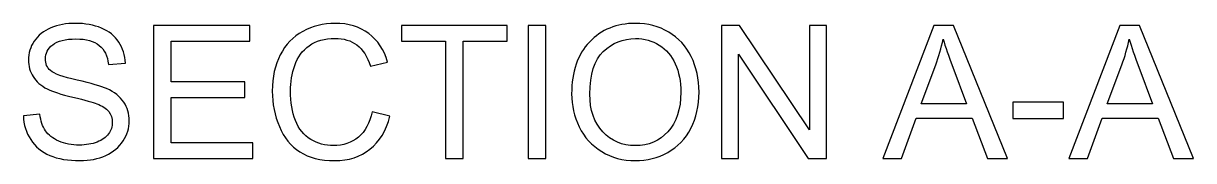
# Model space of a CAD drawing. Header units: millimetres. Extents: x -945 to 945, y -155 to 148.
# Drawn here: x -642.55 to -598.87, y 76.18 to 81.32 of the extents above; entities that cross this region are included whole.
import ezdxf

# ---------------------------------------------------------------- set-up
doc = ezdxf.new("R2010")
doc.units = ezdxf.units.MM
doc.header["$MEASUREMENT"] = 0
doc.layers.add('layer 1', color=7, linetype='Continuous')

msp = doc.modelspace()

# ---------------------------------------------------------------- linework, layer by layer
at = {"layer": 'layer 1', "color": 5}
for points, knots in [([(-642.5529, 77.8574), (-642.5529, 77.8574), (-641.9348, 77.913), (-641.9348, 77.913), (-641.9059, 77.663), (-641.8376, 77.4581), (-641.7299, 77.2972), (-641.6223, 77.1375), (-641.4556, 77.0079), (-641.2299, 76.9083), (-641.0043, 76.81), (-640.7496, 76.7602), (-640.4672, 76.7602), (-640.2161, 76.7602), (-639.995, 76.7972), (-639.8029, 76.8725), (-639.6107, 76.9477), (-639.4684, 77.0507), (-639.3746, 77.1815), (-639.2809, 77.3123), (-639.2334, 77.4546), (-639.2334, 77.6074), (-639.2334, 77.7625), (-639.2786, 77.8979), (-639.3689, 78.0148), (-639.4591, 78.1306), (-639.6084, 78.2278), (-639.8168, 78.3076), (-639.9499, 78.3586), (-640.245, 78.4396), (-640.7022, 78.5495), (-641.1593, 78.6595), (-641.4788, 78.7625), (-641.6617, 78.8597), (-641.8989, 78.9847), (-642.0749, 79.1398), (-642.1906, 79.3238), (-642.3075, 79.5079), (-642.3654, 79.715), (-642.3654, 79.943), (-642.3654, 80.1954), (-642.2936, 80.4303), (-642.1512, 80.6479), (-642.0089, 80.8667), (-641.8017, 81.0322), (-641.5274, 81.1456), (-641.2543, 81.259), (-640.9499, 81.3157), (-640.6154, 81.3157), (-640.2473, 81.3157), (-639.9221, 81.2567), (-639.6408, 81.1375), (-639.3596, 81.0194), (-639.1432, 80.8447), (-638.9915, 80.6132), (-638.8399, 80.3829), (-638.7589, 80.1213), (-638.7473, 79.8296), (-638.7473, 79.8296), (-639.3793, 79.781), (-639.3793, 79.781), (-639.4128, 80.0947), (-639.5274, 80.3319), (-639.723, 80.4917), (-639.9186, 80.6525), (-640.208, 80.7324), (-640.5899, 80.7324), (-640.9881, 80.7324), (-641.2786, 80.6595), (-641.4603, 80.5136), (-641.642, 80.3678), (-641.7334, 80.1919), (-641.7334, 79.9859), (-641.7334, 79.8076), (-641.6686, 79.6606), (-641.5401, 79.5449), (-641.4128, 79.4303), (-641.083, 79.3111), (-640.5482, 79.1907), (-640.0135, 79.0692), (-639.6466, 78.9639), (-639.4476, 78.8736), (-639.1594, 78.7405), (-638.9452, 78.5727), (-638.8075, 78.3678), (-638.6698, 78.1641), (-638.6015, 77.9292), (-638.6015, 77.663), (-638.6015, 77.3979), (-638.6767, 77.1502), (-638.8283, 76.9164), (-638.98, 76.6827), (-639.1964, 76.5009), (-639.48, 76.3713), (-639.7635, 76.2417), (-640.0818, 76.1769), (-640.4371, 76.1769), (-640.8862, 76.1769), (-641.2624, 76.2428), (-641.5656, 76.3736), (-641.87, 76.5044), (-642.1073, 76.7012), (-642.2797, 76.9651), (-642.4533, 77.2278), (-642.5436, 77.5252), (-642.5529, 77.8574)], [0, 0, 0, 0, 0.0285714, 0.0285714, 0.0285714, 0.0571429, 0.0571429, 0.0571429, 0.0857143, 0.0857143, 0.0857143, 0.1142857, 0.1142857, 0.1142857, 0.1428571, 0.1428571, 0.1428571, 0.1714286, 0.1714286, 0.1714286, 0.2, 0.2, 0.2, 0.2285714, 0.2285714, 0.2285714, 0.2571429, 0.2571429, 0.2571429, 0.2857143, 0.2857143, 0.2857143, 0.3142857, 0.3142857, 0.3142857, 0.3428571, 0.3428571, 0.3428571, 0.3714286, 0.3714286, 0.3714286, 0.4, 0.4, 0.4, 0.4285714, 0.4285714, 0.4285714, 0.4571429, 0.4571429, 0.4571429, 0.4857143, 0.4857143, 0.4857143, 0.5142857, 0.5142857, 0.5142857, 0.5428571, 0.5428571, 0.5428571, 0.5714286, 0.5714286, 0.5714286, 0.6, 0.6, 0.6, 0.6285714, 0.6285714, 0.6285714, 0.6571429, 0.6571429, 0.6571429, 0.6857143, 0.6857143, 0.6857143, 0.7142857, 0.7142857, 0.7142857, 0.7428571, 0.7428571, 0.7428571, 0.7714286, 0.7714286, 0.7714286, 0.8, 0.8, 0.8, 0.8285714, 0.8285714, 0.8285714, 0.8571429, 0.8571429, 0.8571429, 0.8857143, 0.8857143, 0.8857143, 0.9142857, 0.9142857, 0.9142857, 0.9428571, 0.9428571, 0.9428571, 0.9714286, 0.9714286, 0.9714286, 1, 1, 1, 1]), ([(-629.5321, 78.0044), (-629.5321, 78.0044), (-628.8724, 77.8377), (-628.8724, 77.8377), (-629.0101, 77.2972), (-629.2578, 76.8864), (-629.6155, 76.6028), (-629.9731, 76.3192), (-630.4106, 76.1769), (-630.928, 76.1769), (-631.4627, 76.1769), (-631.8979, 76.2857), (-632.2335, 76.5044), (-632.5692, 76.722), (-632.8238, 77.038), (-632.9986, 77.4512), (-633.1733, 77.8655), (-633.2613, 78.3088), (-633.2613, 78.7833), (-633.2613, 79.3007), (-633.1629, 79.7521), (-632.965, 80.1375), (-632.7671, 80.5229), (-632.4858, 80.8157), (-632.1212, 81.016), (-631.7567, 81.2162), (-631.355, 81.3157), (-630.9175, 81.3157), (-630.4199, 81.3157), (-630.002, 81.1896), (-629.6641, 80.9361), (-629.325, 80.6826), (-629.0889, 80.3273), (-628.9558, 79.869), (-628.9558, 79.869), (-629.6016, 79.7162), (-629.6016, 79.7162), (-629.7162, 80.0773), (-629.884, 80.3412), (-630.1027, 80.5055), (-630.3215, 80.6711), (-630.5969, 80.7532), (-630.9291, 80.7532), (-631.3099, 80.7532), (-631.6293, 80.6618), (-631.8851, 80.4789), (-632.1409, 80.2961), (-632.3215, 80.0495), (-632.4245, 79.7417), (-632.5286, 79.4326), (-632.5807, 79.1143), (-632.5807, 78.7868), (-632.5807, 78.3644), (-632.5194, 77.9951), (-632.3967, 77.6803), (-632.274, 77.3644), (-632.083, 77.1294), (-631.8238, 76.9732), (-631.5645, 76.8169), (-631.2844, 76.7394), (-630.9824, 76.7394), (-630.6143, 76.7394), (-630.3041, 76.8458), (-630.0495, 77.0576), (-629.7949, 77.2706), (-629.6224, 77.5854), (-629.5321, 78.0044)], [0, 0, 0, 0, 0.0454545, 0.0454545, 0.0454545, 0.0909091, 0.0909091, 0.0909091, 0.1363636, 0.1363636, 0.1363636, 0.1818182, 0.1818182, 0.1818182, 0.2272727, 0.2272727, 0.2272727, 0.2727273, 0.2727273, 0.2727273, 0.3181818, 0.3181818, 0.3181818, 0.3636364, 0.3636364, 0.3636364, 0.4090909, 0.4090909, 0.4090909, 0.4545455, 0.4545455, 0.4545455, 0.5, 0.5, 0.5, 0.5454545, 0.5454545, 0.5454545, 0.5909091, 0.5909091, 0.5909091, 0.6363636, 0.6363636, 0.6363636, 0.6818182, 0.6818182, 0.6818182, 0.7272727, 0.7272727, 0.7272727, 0.7727273, 0.7727273, 0.7727273, 0.8181818, 0.8181818, 0.8181818, 0.8636364, 0.8636364, 0.8636364, 0.9090909, 0.9090909, 0.9090909, 0.9545455, 0.9545455, 0.9545455, 1, 1, 1, 1]), ([(-622.0889, 78.6803), (-622.0889, 79.5044), (-621.8666, 80.1502), (-621.4234, 80.6167), (-620.9801, 81.0831), (-620.4083, 81.3157), (-619.7069, 81.3157), (-619.2475, 81.3157), (-618.8343, 81.2058), (-618.465, 80.987), (-618.097, 80.7683), (-617.8157, 80.4627), (-617.6225, 80.0704), (-617.4292, 79.6792), (-617.332, 79.2347), (-617.332, 78.7382), (-617.332, 78.2347), (-617.4338, 77.7833), (-617.6375, 77.3864), (-617.8412, 76.9882), (-618.1294, 76.6873), (-618.5021, 76.4836), (-618.8759, 76.2787), (-619.2787, 76.1769), (-619.7104, 76.1769), (-620.1792, 76.1769), (-620.597, 76.2903), (-620.9662, 76.516), (-621.3342, 76.7417), (-621.6143, 77.0495), (-621.8041, 77.4407), (-621.994, 77.8308), (-622.0889, 78.244), (-622.0889, 78.6803)], [0, 0, 0, 0, 0.0909091, 0.0909091, 0.0909091, 0.1818182, 0.1818182, 0.1818182, 0.2727273, 0.2727273, 0.2727273, 0.3636364, 0.3636364, 0.3636364, 0.4545455, 0.4545455, 0.4545455, 0.5454545, 0.5454545, 0.5454545, 0.6363636, 0.6363636, 0.6363636, 0.7272727, 0.7272727, 0.7272727, 0.8181818, 0.8181818, 0.8181818, 0.9090909, 0.9090909, 0.9090909, 1, 1, 1, 1]), ([(-637.6918, 76.2602), (-637.6918, 76.2602), (-637.6918, 81.2324), (-637.6918, 81.2324), (-637.6918, 81.2324), (-634.1015, 81.2324), (-634.1015, 81.2324), (-634.1015, 81.2324), (-634.1015, 80.6491), (-634.1015, 80.6491), (-634.1015, 80.6491), (-637.0321, 80.6491), (-637.0321, 80.6491), (-637.0321, 80.6491), (-637.0321, 79.1213), (-637.0321, 79.1213), (-637.0321, 79.1213), (-634.289, 79.1213), (-634.289, 79.1213), (-634.289, 79.1213), (-634.289, 78.538), (-634.289, 78.538), (-634.289, 78.538), (-637.0321, 78.538), (-637.0321, 78.538), (-637.0321, 78.538), (-637.0321, 76.8435), (-637.0321, 76.8435), (-637.0321, 76.8435), (-633.9835, 76.8435), (-633.9835, 76.8435), (-633.9835, 76.8435), (-633.9835, 76.2602), (-633.9835, 76.2602), (-633.9835, 76.2602), (-637.6918, 76.2602), (-637.6918, 76.2602)], [0, 0, 0, 0, 0.0833333, 0.0833333, 0.0833333, 0.1666667, 0.1666667, 0.1666667, 0.25, 0.25, 0.25, 0.3333333, 0.3333333, 0.3333333, 0.4166667, 0.4166667, 0.4166667, 0.5, 0.5, 0.5, 0.5833333, 0.5833333, 0.5833333, 0.6666667, 0.6666667, 0.6666667, 0.75, 0.75, 0.75, 0.8333333, 0.8333333, 0.8333333, 0.9166667, 0.9166667, 0.9166667, 1, 1, 1, 1]), ([(-626.7949, 76.2602), (-626.7949, 76.2602), (-626.7949, 80.6491), (-626.7949, 80.6491), (-626.7949, 80.6491), (-628.4338, 80.6491), (-628.4338, 80.6491), (-628.4338, 80.6491), (-628.4338, 81.2324), (-628.4338, 81.2324), (-628.4338, 81.2324), (-624.4963, 81.2324), (-624.4963, 81.2324), (-624.4963, 81.2324), (-624.4963, 80.6491), (-624.4963, 80.6491), (-624.4963, 80.6491), (-626.1352, 80.6491), (-626.1352, 80.6491), (-626.1352, 80.6491), (-626.1352, 76.2602), (-626.1352, 76.2602), (-626.1352, 76.2602), (-626.7949, 76.2602), (-626.7949, 76.2602)], [0, 0, 0, 0, 0.125, 0.125, 0.125, 0.25, 0.25, 0.25, 0.375, 0.375, 0.375, 0.5, 0.5, 0.5, 0.625, 0.625, 0.625, 0.75, 0.75, 0.75, 0.875, 0.875, 0.875, 1, 1, 1, 1]), ([(-623.7058, 76.2602), (-623.7058, 76.2602), (-623.7058, 81.2324), (-623.7058, 81.2324), (-623.7058, 81.2324), (-623.0461, 81.2324), (-623.0461, 81.2324), (-623.0461, 81.2324), (-623.0461, 76.2602), (-623.0461, 76.2602), (-623.0461, 76.2602), (-623.7058, 76.2602), (-623.7058, 76.2602)], [0, 0, 0, 0, 0.25, 0.25, 0.25, 0.5, 0.5, 0.5, 0.75, 0.75, 0.75, 1, 1, 1, 1]), ([(-616.4928, 76.2602), (-616.4928, 76.2602), (-616.4928, 81.2324), (-616.4928, 81.2324), (-616.4928, 81.2324), (-615.8169, 81.2324), (-615.8169, 81.2324), (-615.8169, 81.2324), (-613.2081, 77.3296), (-613.2081, 77.3296), (-613.2081, 77.3296), (-613.2081, 81.2324), (-613.2081, 81.2324), (-613.2081, 81.2324), (-612.5762, 81.2324), (-612.5762, 81.2324), (-612.5762, 81.2324), (-612.5762, 76.2602), (-612.5762, 76.2602), (-612.5762, 76.2602), (-613.2521, 76.2602), (-613.2521, 76.2602), (-613.2521, 76.2602), (-615.8609, 80.163), (-615.8609, 80.163), (-615.8609, 80.163), (-615.8609, 76.2602), (-615.8609, 76.2602), (-615.8609, 76.2602), (-616.4928, 76.2602), (-616.4928, 76.2602)], [0, 0, 0, 0, 0.1, 0.1, 0.1, 0.2, 0.2, 0.2, 0.3, 0.3, 0.3, 0.4, 0.4, 0.4, 0.5, 0.5, 0.5, 0.6, 0.6, 0.6, 0.7, 0.7, 0.7, 0.8, 0.8, 0.8, 0.9, 0.9, 0.9, 1, 1, 1, 1]), ([(-610.4697, 76.2602), (-610.4697, 76.2602), (-608.5623, 81.2324), (-608.5623, 81.2324), (-608.5623, 81.2324), (-607.8389, 81.2324), (-607.8389, 81.2324), (-607.8389, 81.2324), (-605.8147, 76.2602), (-605.8147, 76.2602), (-605.8147, 76.2602), (-606.5635, 76.2602), (-606.5635, 76.2602), (-606.5635, 76.2602), (-607.1387, 77.7671), (-607.1387, 77.7671), (-607.1387, 77.7671), (-609.2325, 77.7671), (-609.2325, 77.7671), (-609.2325, 77.7671), (-609.7718, 76.2602), (-609.7718, 76.2602), (-609.7718, 76.2602), (-610.4697, 76.2602), (-610.4697, 76.2602)], [0, 0, 0, 0, 0.125, 0.125, 0.125, 0.25, 0.25, 0.25, 0.375, 0.375, 0.375, 0.5, 0.5, 0.5, 0.625, 0.625, 0.625, 0.75, 0.75, 0.75, 0.875, 0.875, 0.875, 1, 1, 1, 1]), ([(-603.5253, 76.2602), (-603.5253, 76.2602), (-601.6179, 81.2324), (-601.6179, 81.2324), (-601.6179, 81.2324), (-600.8945, 81.2324), (-600.8945, 81.2324), (-600.8945, 81.2324), (-598.8703, 76.2602), (-598.8703, 76.2602), (-598.8703, 76.2602), (-599.6191, 76.2602), (-599.6191, 76.2602), (-599.6191, 76.2602), (-600.1943, 77.7671), (-600.1943, 77.7671), (-600.1943, 77.7671), (-602.2881, 77.7671), (-602.2881, 77.7671), (-602.2881, 77.7671), (-602.8274, 76.2602), (-602.8274, 76.2602), (-602.8274, 76.2602), (-603.5253, 76.2602), (-603.5253, 76.2602)], [0, 0, 0, 0, 0.125, 0.125, 0.125, 0.25, 0.25, 0.25, 0.375, 0.375, 0.375, 0.5, 0.5, 0.5, 0.625, 0.625, 0.625, 0.75, 0.75, 0.75, 0.875, 0.875, 0.875, 1, 1, 1, 1]), ([(-621.4083, 78.6687), (-621.4083, 78.0704), (-621.2474, 77.5993), (-620.9257, 77.2556), (-620.6039, 76.9118), (-620.2, 76.7394), (-619.7139, 76.7394), (-619.2185, 76.7394), (-618.8123, 76.913), (-618.4917, 77.2602), (-618.1722, 77.6074), (-618.0125, 78.1005), (-618.0125, 78.7394), (-618.0125, 79.1433), (-618.0808, 79.4963), (-618.2174, 79.7972), (-618.3539, 80.0981), (-618.5542, 80.3319), (-618.8169, 80.4974), (-619.0808, 80.6629), (-619.3759, 80.7463), (-619.7035, 80.7463), (-620.1687, 80.7463), (-620.5692, 80.5866), (-620.9048, 80.2671), (-621.2405, 79.9477), (-621.4083, 79.4153), (-621.4083, 78.6687)], [0, 0, 0, 0, 0.1111111, 0.1111111, 0.1111111, 0.2222222, 0.2222222, 0.2222222, 0.3333333, 0.3333333, 0.3333333, 0.4444444, 0.4444444, 0.4444444, 0.5555556, 0.5555556, 0.5555556, 0.6666667, 0.6666667, 0.6666667, 0.7777778, 0.7777778, 0.7777778, 0.8888889, 0.8888889, 0.8888889, 1, 1, 1, 1]), ([(-609.0392, 78.3019), (-609.0392, 78.3019), (-607.3447, 78.3019), (-607.3447, 78.3019), (-607.3447, 78.3019), (-607.8633, 79.6803), (-607.8633, 79.6803), (-608.0195, 80.0993), (-608.1376, 80.4454), (-608.2197, 80.7185), (-608.288, 80.3944), (-608.3795, 80.0761), (-608.494, 79.7613), (-608.494, 79.7613), (-609.0392, 78.3019), (-609.0392, 78.3019)], [0, 0, 0, 0, 0.2, 0.2, 0.2, 0.4, 0.4, 0.4, 0.6, 0.6, 0.6, 0.8, 0.8, 0.8, 1, 1, 1, 1]), ([(-602.0948, 78.3019), (-602.0948, 78.3019), (-600.4003, 78.3019), (-600.4003, 78.3019), (-600.4003, 78.3019), (-600.9189, 79.6803), (-600.9189, 79.6803), (-601.0751, 80.0993), (-601.1932, 80.4454), (-601.2753, 80.7185), (-601.3436, 80.3944), (-601.4351, 80.0761), (-601.5496, 79.7613), (-601.5496, 79.7613), (-602.0948, 78.3019), (-602.0948, 78.3019)], [0, 0, 0, 0, 0.2, 0.2, 0.2, 0.4, 0.4, 0.4, 0.6, 0.6, 0.6, 0.8, 0.8, 0.8, 1, 1, 1, 1]), ([(-605.6121, 77.7532), (-605.6121, 77.7532), (-605.6121, 78.3644), (-605.6121, 78.3644), (-605.6121, 78.3644), (-603.7232, 78.3644), (-603.7232, 78.3644), (-603.7232, 78.3644), (-603.7232, 77.7532), (-603.7232, 77.7532), (-603.7232, 77.7532), (-605.6121, 77.7532), (-605.6121, 77.7532)], [0, 0, 0, 0, 0.25, 0.25, 0.25, 0.5, 0.5, 0.5, 0.75, 0.75, 0.75, 1, 1, 1, 1])]:
    msp.add_open_spline(points, degree=3, knots=knots, dxfattribs=at)

doc.saveas('drawing.dxf')
